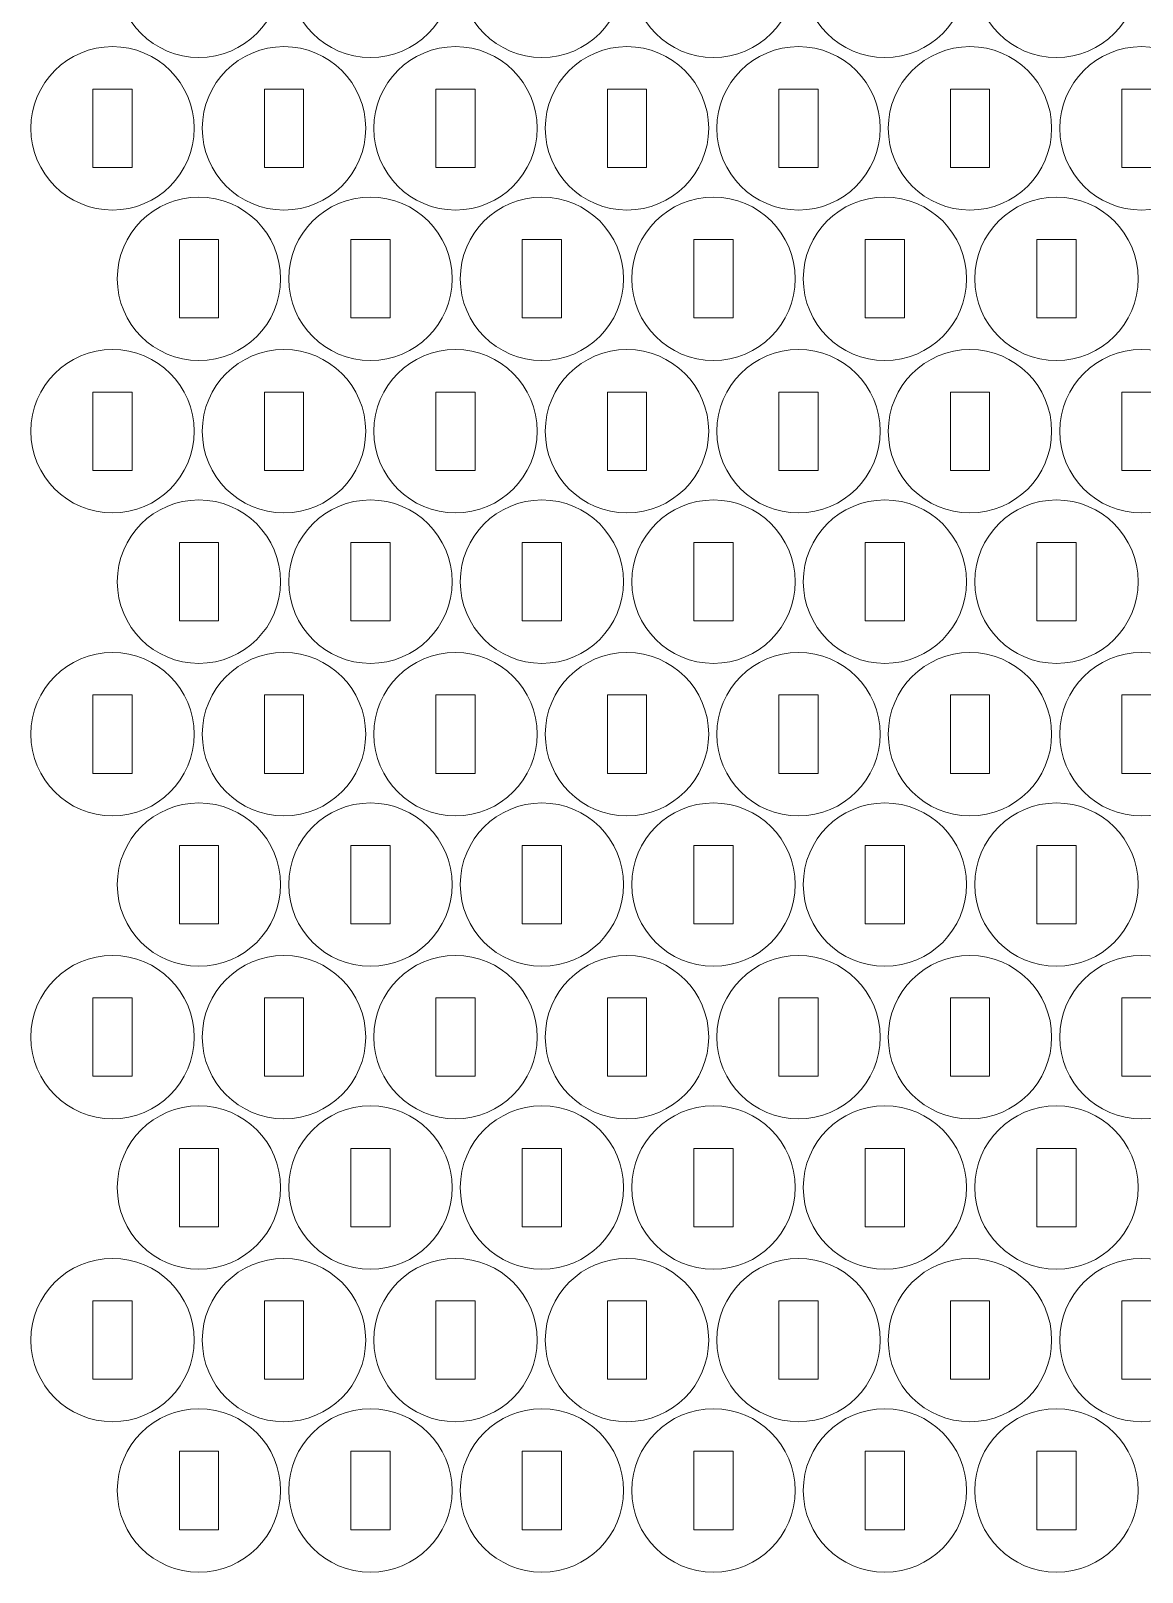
# Model space of a CAD drawing. Header units: millimetres. Extents: x -587 to 587, y -183 to 183.
# Drawn here: x 147.5 to 232.6, y -50.1 to 67.8 of the extents above; entities that cross this region are included whole.
import ezdxf

# ---------------------------------------------------------------- set-up
doc = ezdxf.new("R2010")
doc.units = ezdxf.units.MM
doc.header["$MEASUREMENT"] = 0
doc.layers.add('Camada 1', color=7, linetype='Continuous')

msp = doc.modelspace()

# ---------------------------------------------------------------- linework, layer by layer
at = {"layer": 'Camada 1', "lineweight": 20}
for points in [[(160.4069, 78.2852), (163.8587, 78.2852), (166.6569, 75.487), (166.6569, 72.0352), (166.6569, 72.0352), (166.6569, 68.5834), (163.8587, 65.7852), (160.4069, 65.7852), (160.4069, 65.7852), (156.9551, 65.7852), (154.1569, 68.5834), (154.1569, 72.0352), (154.1569, 72.0352), (154.1569, 75.487), (156.9551, 78.2852), (160.4069, 78.2852)], [(173.5302, 78.2852), (176.982, 78.2852), (179.7802, 75.487), (179.7802, 72.0352), (179.7802, 72.0352), (179.7802, 68.5834), (176.982, 65.7852), (173.5302, 65.7852), (173.5302, 65.7852), (170.0784, 65.7852), (167.2802, 68.5834), (167.2802, 72.0352), (167.2802, 72.0352), (167.2802, 75.487), (170.0784, 78.2852), (173.5302, 78.2852)], [(186.6535, 78.2852), (190.1053, 78.2852), (192.9035, 75.487), (192.9035, 72.0352), (192.9035, 72.0352), (192.9035, 68.5834), (190.1053, 65.7852), (186.6535, 65.7852), (186.6535, 65.7852), (183.2017, 65.7852), (180.4035, 68.5834), (180.4035, 72.0352), (180.4035, 72.0352), (180.4035, 75.487), (183.2017, 78.2852), (186.6535, 78.2852)], [(199.7768, 78.2852), (203.2286, 78.2852), (206.0268, 75.487), (206.0268, 72.0352), (206.0268, 72.0352), (206.0268, 68.5834), (203.2286, 65.7852), (199.7768, 65.7852), (199.7768, 65.7852), (196.325, 65.7852), (193.5268, 68.5834), (193.5268, 72.0352), (193.5268, 72.0352), (193.5268, 75.487), (196.325, 78.2852), (199.7768, 78.2852)], [(212.9001, 78.2852), (216.3519, 78.2852), (219.1501, 75.487), (219.1501, 72.0352), (219.1501, 72.0352), (219.1501, 68.5834), (216.3519, 65.7852), (212.9001, 65.7852), (212.9001, 65.7852), (209.4483, 65.7852), (206.6501, 68.5834), (206.6501, 72.0352), (206.6501, 72.0352), (206.6501, 75.487), (209.4483, 78.2852), (212.9001, 78.2852)], [(226.0234, 78.2852), (229.4752, 78.2852), (232.2734, 75.487), (232.2734, 72.0352), (232.2734, 72.0352), (232.2734, 68.5834), (229.4752, 65.7852), (226.0234, 65.7852), (226.0234, 65.7852), (222.5716, 65.7852), (219.7734, 68.5834), (219.7734, 72.0352), (219.7734, 72.0352), (219.7734, 75.487), (222.5716, 78.2852), (226.0234, 78.2852)], [(153.7923, 66.6171), (157.2441, 66.6171), (160.0423, 63.8189), (160.0423, 60.3671), (160.0423, 60.3671), (160.0423, 56.9153), (157.2441, 54.1171), (153.7923, 54.1171), (153.7923, 54.1171), (150.3405, 54.1171), (147.5423, 56.9153), (147.5423, 60.3671), (147.5423, 60.3671), (147.5423, 63.8189), (150.3405, 66.6171), (153.7923, 66.6171)], [(166.9156, 66.6171), (170.3674, 66.6171), (173.1656, 63.8189), (173.1656, 60.3671), (173.1656, 60.3671), (173.1656, 56.9153), (170.3674, 54.1171), (166.9156, 54.1171), (166.9156, 54.1171), (163.4638, 54.1171), (160.6656, 56.9153), (160.6656, 60.3671), (160.6656, 60.3671), (160.6656, 63.8189), (163.4638, 66.6171), (166.9156, 66.6171)], [(180.0389, 66.6171), (183.4907, 66.6171), (186.2889, 63.8189), (186.2889, 60.3671), (186.2889, 60.3671), (186.2889, 56.9153), (183.4907, 54.1171), (180.0389, 54.1171), (180.0389, 54.1171), (176.5871, 54.1171), (173.7889, 56.9153), (173.7889, 60.3671), (173.7889, 60.3671), (173.7889, 63.8189), (176.5871, 66.6171), (180.0389, 66.6171)], [(193.1622, 66.6171), (196.614, 66.6171), (199.4122, 63.8189), (199.4122, 60.3671), (199.4122, 60.3671), (199.4122, 56.9153), (196.614, 54.1171), (193.1622, 54.1171), (193.1622, 54.1171), (189.7104, 54.1171), (186.9122, 56.9153), (186.9122, 60.3671), (186.9122, 60.3671), (186.9122, 63.8189), (189.7104, 66.6171), (193.1622, 66.6171)], [(206.2855, 66.6171), (209.7373, 66.6171), (212.5355, 63.8189), (212.5355, 60.3671), (212.5355, 60.3671), (212.5355, 56.9153), (209.7373, 54.1171), (206.2855, 54.1171), (206.2855, 54.1171), (202.8337, 54.1171), (200.0355, 56.9153), (200.0355, 60.3671), (200.0355, 60.3671), (200.0355, 63.8189), (202.8337, 66.6171), (206.2855, 66.6171)], [(219.4088, 66.6171), (222.8606, 66.6171), (225.6588, 63.8189), (225.6588, 60.3671), (225.6588, 60.3671), (225.6588, 56.9153), (222.8606, 54.1171), (219.4088, 54.1171), (219.4088, 54.1171), (215.957, 54.1171), (213.1588, 56.9153), (213.1588, 60.3671), (213.1588, 60.3671), (213.1588, 63.8189), (215.957, 66.6171), (219.4088, 66.6171)], [(232.5321, 66.6171), (235.9839, 66.6171), (238.7821, 63.8189), (238.7821, 60.3671), (238.7821, 60.3671), (238.7821, 56.9153), (235.9839, 54.1171), (232.5321, 54.1171), (232.5321, 54.1171), (229.0803, 54.1171), (226.2821, 56.9153), (226.2821, 60.3671), (226.2821, 60.3671), (226.2821, 63.8189), (229.0803, 66.6171), (232.5321, 66.6171)], [(152.2923, 63.3671), (152.2923, 63.3671), (155.2923, 63.3671), (155.2923, 63.3671), (155.2923, 63.3671), (155.2923, 63.3671), (155.2923, 57.3671), (155.2923, 57.3671), (155.2923, 57.3671), (155.2923, 57.3671), (152.2923, 57.3671), (152.2923, 57.3671), (152.2923, 57.3671), (152.2923, 57.3671), (152.2923, 63.3671), (152.2923, 63.3671)], [(165.4156, 63.3671), (165.4156, 63.3671), (168.4156, 63.3671), (168.4156, 63.3671), (168.4156, 63.3671), (168.4156, 63.3671), (168.4156, 57.3671), (168.4156, 57.3671), (168.4156, 57.3671), (168.4156, 57.3671), (165.4156, 57.3671), (165.4156, 57.3671), (165.4156, 57.3671), (165.4156, 57.3671), (165.4156, 63.3671), (165.4156, 63.3671)], [(178.5389, 63.3671), (178.5389, 63.3671), (181.5389, 63.3671), (181.5389, 63.3671), (181.5389, 63.3671), (181.5389, 63.3671), (181.5389, 57.3671), (181.5389, 57.3671), (181.5389, 57.3671), (181.5389, 57.3671), (178.5389, 57.3671), (178.5389, 57.3671), (178.5389, 57.3671), (178.5389, 57.3671), (178.5389, 63.3671), (178.5389, 63.3671)], [(191.6622, 63.3671), (191.6622, 63.3671), (194.6622, 63.3671), (194.6622, 63.3671), (194.6622, 63.3671), (194.6622, 63.3671), (194.6622, 57.3671), (194.6622, 57.3671), (194.6622, 57.3671), (194.6622, 57.3671), (191.6622, 57.3671), (191.6622, 57.3671), (191.6622, 57.3671), (191.6622, 57.3671), (191.6622, 63.3671), (191.6622, 63.3671)], [(204.7855, 63.3671), (204.7855, 63.3671), (207.7855, 63.3671), (207.7855, 63.3671), (207.7855, 63.3671), (207.7855, 63.3671), (207.7855, 57.3671), (207.7855, 57.3671), (207.7855, 57.3671), (207.7855, 57.3671), (204.7855, 57.3671), (204.7855, 57.3671), (204.7855, 57.3671), (204.7855, 57.3671), (204.7855, 63.3671), (204.7855, 63.3671)], [(217.9088, 63.3671), (217.9088, 63.3671), (220.9088, 63.3671), (220.9088, 63.3671), (220.9088, 63.3671), (220.9088, 63.3671), (220.9088, 57.3671), (220.9088, 57.3671), (220.9088, 57.3671), (220.9088, 57.3671), (217.9088, 57.3671), (217.9088, 57.3671), (217.9088, 57.3671), (217.9088, 57.3671), (217.9088, 63.3671), (217.9088, 63.3671)], [(231.0321, 63.3671), (231.0321, 63.3671), (234.0321, 63.3671), (234.0321, 63.3671), (234.0321, 63.3671), (234.0321, 63.3671), (234.0321, 57.3671), (234.0321, 57.3671), (234.0321, 57.3671), (234.0321, 57.3671), (231.0321, 57.3671), (231.0321, 57.3671), (231.0321, 57.3671), (231.0321, 57.3671), (231.0321, 63.3671), (231.0321, 63.3671)], [(160.4069, 55.1076), (163.8587, 55.1076), (166.6569, 52.3094), (166.6569, 48.8576), (166.6569, 48.8576), (166.6569, 45.4058), (163.8587, 42.6076), (160.4069, 42.6076), (160.4069, 42.6076), (156.9551, 42.6076), (154.1569, 45.4058), (154.1569, 48.8576), (154.1569, 48.8576), (154.1569, 52.3094), (156.9551, 55.1076), (160.4069, 55.1076)], [(173.5302, 55.1076), (176.982, 55.1076), (179.7802, 52.3094), (179.7802, 48.8576), (179.7802, 48.8576), (179.7802, 45.4058), (176.982, 42.6076), (173.5302, 42.6076), (173.5302, 42.6076), (170.0784, 42.6076), (167.2802, 45.4058), (167.2802, 48.8576), (167.2802, 48.8576), (167.2802, 52.3094), (170.0784, 55.1076), (173.5302, 55.1076)], [(186.6535, 55.1076), (190.1053, 55.1076), (192.9035, 52.3094), (192.9035, 48.8576), (192.9035, 48.8576), (192.9035, 45.4058), (190.1053, 42.6076), (186.6535, 42.6076), (186.6535, 42.6076), (183.2017, 42.6076), (180.4035, 45.4058), (180.4035, 48.8576), (180.4035, 48.8576), (180.4035, 52.3094), (183.2017, 55.1076), (186.6535, 55.1076)], [(199.7768, 55.1076), (203.2286, 55.1076), (206.0268, 52.3094), (206.0268, 48.8576), (206.0268, 48.8576), (206.0268, 45.4058), (203.2286, 42.6076), (199.7768, 42.6076), (199.7768, 42.6076), (196.325, 42.6076), (193.5268, 45.4058), (193.5268, 48.8576), (193.5268, 48.8576), (193.5268, 52.3094), (196.325, 55.1076), (199.7768, 55.1076)], [(212.9001, 55.1076), (216.3519, 55.1076), (219.1501, 52.3094), (219.1501, 48.8576), (219.1501, 48.8576), (219.1501, 45.4058), (216.3519, 42.6076), (212.9001, 42.6076), (212.9001, 42.6076), (209.4483, 42.6076), (206.6501, 45.4058), (206.6501, 48.8576), (206.6501, 48.8576), (206.6501, 52.3094), (209.4483, 55.1076), (212.9001, 55.1076)], [(226.0234, 55.1076), (229.4752, 55.1076), (232.2734, 52.3094), (232.2734, 48.8576), (232.2734, 48.8576), (232.2734, 45.4058), (229.4752, 42.6076), (226.0234, 42.6076), (226.0234, 42.6076), (222.5716, 42.6076), (219.7734, 45.4058), (219.7734, 48.8576), (219.7734, 48.8576), (219.7734, 52.3094), (222.5716, 55.1076), (226.0234, 55.1076)], [(158.9069, 51.8576), (158.9069, 51.8576), (161.9069, 51.8576), (161.9069, 51.8576), (161.9069, 51.8576), (161.9069, 51.8576), (161.9069, 45.8576), (161.9069, 45.8576), (161.9069, 45.8576), (161.9069, 45.8576), (158.9069, 45.8576), (158.9069, 45.8576), (158.9069, 45.8576), (158.9069, 45.8576), (158.9069, 51.8576), (158.9069, 51.8576)], [(172.0302, 51.8576), (172.0302, 51.8576), (175.0302, 51.8576), (175.0302, 51.8576), (175.0302, 51.8576), (175.0302, 51.8576), (175.0302, 45.8576), (175.0302, 45.8576), (175.0302, 45.8576), (175.0302, 45.8576), (172.0302, 45.8576), (172.0302, 45.8576), (172.0302, 45.8576), (172.0302, 45.8576), (172.0302, 51.8576), (172.0302, 51.8576)], [(185.1535, 51.8576), (185.1535, 51.8576), (188.1535, 51.8576), (188.1535, 51.8576), (188.1535, 51.8576), (188.1535, 51.8576), (188.1535, 45.8576), (188.1535, 45.8576), (188.1535, 45.8576), (188.1535, 45.8576), (185.1535, 45.8576), (185.1535, 45.8576), (185.1535, 45.8576), (185.1535, 45.8576), (185.1535, 51.8576), (185.1535, 51.8576)], [(198.2768, 51.8576), (198.2768, 51.8576), (201.2768, 51.8576), (201.2768, 51.8576), (201.2768, 51.8576), (201.2768, 51.8576), (201.2768, 45.8576), (201.2768, 45.8576), (201.2768, 45.8576), (201.2768, 45.8576), (198.2768, 45.8576), (198.2768, 45.8576), (198.2768, 45.8576), (198.2768, 45.8576), (198.2768, 51.8576), (198.2768, 51.8576)], [(211.4001, 51.8576), (211.4001, 51.8576), (214.4001, 51.8576), (214.4001, 51.8576), (214.4001, 51.8576), (214.4001, 51.8576), (214.4001, 45.8576), (214.4001, 45.8576), (214.4001, 45.8576), (214.4001, 45.8576), (211.4001, 45.8576), (211.4001, 45.8576), (211.4001, 45.8576), (211.4001, 45.8576), (211.4001, 51.8576), (211.4001, 51.8576)], [(224.5234, 51.8576), (224.5234, 51.8576), (227.5234, 51.8576), (227.5234, 51.8576), (227.5234, 51.8576), (227.5234, 51.8576), (227.5234, 45.8576), (227.5234, 45.8576), (227.5234, 45.8576), (227.5234, 45.8576), (224.5234, 45.8576), (224.5234, 45.8576), (224.5234, 45.8576), (224.5234, 45.8576), (224.5234, 51.8576), (224.5234, 51.8576)], [(153.7923, 43.4395), (157.2441, 43.4395), (160.0423, 40.6413), (160.0423, 37.1895), (160.0423, 37.1895), (160.0423, 33.7377), (157.2441, 30.9395), (153.7923, 30.9395), (153.7923, 30.9395), (150.3405, 30.9395), (147.5423, 33.7377), (147.5423, 37.1895), (147.5423, 37.1895), (147.5423, 40.6413), (150.3405, 43.4395), (153.7923, 43.4395)], [(166.9156, 43.4395), (170.3674, 43.4395), (173.1656, 40.6413), (173.1656, 37.1895), (173.1656, 37.1895), (173.1656, 33.7377), (170.3674, 30.9395), (166.9156, 30.9395), (166.9156, 30.9395), (163.4638, 30.9395), (160.6656, 33.7377), (160.6656, 37.1895), (160.6656, 37.1895), (160.6656, 40.6413), (163.4638, 43.4395), (166.9156, 43.4395)], [(180.0389, 43.4395), (183.4907, 43.4395), (186.2889, 40.6413), (186.2889, 37.1895), (186.2889, 37.1895), (186.2889, 33.7377), (183.4907, 30.9395), (180.0389, 30.9395), (180.0389, 30.9395), (176.5871, 30.9395), (173.7889, 33.7377), (173.7889, 37.1895), (173.7889, 37.1895), (173.7889, 40.6413), (176.5871, 43.4395), (180.0389, 43.4395)], [(193.1622, 43.4395), (196.614, 43.4395), (199.4122, 40.6413), (199.4122, 37.1895), (199.4122, 37.1895), (199.4122, 33.7377), (196.614, 30.9395), (193.1622, 30.9395), (193.1622, 30.9395), (189.7104, 30.9395), (186.9122, 33.7377), (186.9122, 37.1895), (186.9122, 37.1895), (186.9122, 40.6413), (189.7104, 43.4395), (193.1622, 43.4395)], [(206.2855, 43.4395), (209.7373, 43.4395), (212.5355, 40.6413), (212.5355, 37.1895), (212.5355, 37.1895), (212.5355, 33.7377), (209.7373, 30.9395), (206.2855, 30.9395), (206.2855, 30.9395), (202.8337, 30.9395), (200.0355, 33.7377), (200.0355, 37.1895), (200.0355, 37.1895), (200.0355, 40.6413), (202.8337, 43.4395), (206.2855, 43.4395)], [(219.4088, 43.4395), (222.8606, 43.4395), (225.6588, 40.6413), (225.6588, 37.1895), (225.6588, 37.1895), (225.6588, 33.7377), (222.8606, 30.9395), (219.4088, 30.9395), (219.4088, 30.9395), (215.957, 30.9395), (213.1588, 33.7377), (213.1588, 37.1895), (213.1588, 37.1895), (213.1588, 40.6413), (215.957, 43.4395), (219.4088, 43.4395)], [(232.5321, 43.4395), (235.9839, 43.4395), (238.7821, 40.6413), (238.7821, 37.1895), (238.7821, 37.1895), (238.7821, 33.7377), (235.9839, 30.9395), (232.5321, 30.9395), (232.5321, 30.9395), (229.0803, 30.9395), (226.2821, 33.7377), (226.2821, 37.1895), (226.2821, 37.1895), (226.2821, 40.6413), (229.0803, 43.4395), (232.5321, 43.4395)], [(152.2923, 40.1895), (152.2923, 40.1895), (155.2923, 40.1895), (155.2923, 40.1895), (155.2923, 40.1895), (155.2923, 40.1895), (155.2923, 34.1895), (155.2923, 34.1895), (155.2923, 34.1895), (155.2923, 34.1895), (152.2923, 34.1895), (152.2923, 34.1895), (152.2923, 34.1895), (152.2923, 34.1895), (152.2923, 40.1895), (152.2923, 40.1895)], [(165.4156, 40.1895), (165.4156, 40.1895), (168.4156, 40.1895), (168.4156, 40.1895), (168.4156, 40.1895), (168.4156, 40.1895), (168.4156, 34.1895), (168.4156, 34.1895), (168.4156, 34.1895), (168.4156, 34.1895), (165.4156, 34.1895), (165.4156, 34.1895), (165.4156, 34.1895), (165.4156, 34.1895), (165.4156, 40.1895), (165.4156, 40.1895)], [(178.5389, 40.1895), (178.5389, 40.1895), (181.5389, 40.1895), (181.5389, 40.1895), (181.5389, 40.1895), (181.5389, 40.1895), (181.5389, 34.1895), (181.5389, 34.1895), (181.5389, 34.1895), (181.5389, 34.1895), (178.5389, 34.1895), (178.5389, 34.1895), (178.5389, 34.1895), (178.5389, 34.1895), (178.5389, 40.1895), (178.5389, 40.1895)], [(191.6622, 40.1895), (191.6622, 40.1895), (194.6622, 40.1895), (194.6622, 40.1895), (194.6622, 40.1895), (194.6622, 40.1895), (194.6622, 34.1895), (194.6622, 34.1895), (194.6622, 34.1895), (194.6622, 34.1895), (191.6622, 34.1895), (191.6622, 34.1895), (191.6622, 34.1895), (191.6622, 34.1895), (191.6622, 40.1895), (191.6622, 40.1895)], [(204.7855, 40.1895), (204.7855, 40.1895), (207.7855, 40.1895), (207.7855, 40.1895), (207.7855, 40.1895), (207.7855, 40.1895), (207.7855, 34.1895), (207.7855, 34.1895), (207.7855, 34.1895), (207.7855, 34.1895), (204.7855, 34.1895), (204.7855, 34.1895), (204.7855, 34.1895), (204.7855, 34.1895), (204.7855, 40.1895), (204.7855, 40.1895)], [(217.9088, 40.1895), (217.9088, 40.1895), (220.9088, 40.1895), (220.9088, 40.1895), (220.9088, 40.1895), (220.9088, 40.1895), (220.9088, 34.1895), (220.9088, 34.1895), (220.9088, 34.1895), (220.9088, 34.1895), (217.9088, 34.1895), (217.9088, 34.1895), (217.9088, 34.1895), (217.9088, 34.1895), (217.9088, 40.1895), (217.9088, 40.1895)], [(231.0321, 40.1895), (231.0321, 40.1895), (234.0321, 40.1895), (234.0321, 40.1895), (234.0321, 40.1895), (234.0321, 40.1895), (234.0321, 34.1895), (234.0321, 34.1895), (234.0321, 34.1895), (234.0321, 34.1895), (231.0321, 34.1895), (231.0321, 34.1895), (231.0321, 34.1895), (231.0321, 34.1895), (231.0321, 40.1895), (231.0321, 40.1895)], [(160.4069, 31.93), (163.8587, 31.93), (166.6569, 29.1318), (166.6569, 25.68), (166.6569, 25.68), (166.6569, 22.2282), (163.8587, 19.43), (160.4069, 19.43), (160.4069, 19.43), (156.9551, 19.43), (154.1569, 22.2282), (154.1569, 25.68), (154.1569, 25.68), (154.1569, 29.1318), (156.9551, 31.93), (160.4069, 31.93)], [(173.5302, 31.93), (176.982, 31.93), (179.7802, 29.1318), (179.7802, 25.68), (179.7802, 25.68), (179.7802, 22.2282), (176.982, 19.43), (173.5302, 19.43), (173.5302, 19.43), (170.0784, 19.43), (167.2802, 22.2282), (167.2802, 25.68), (167.2802, 25.68), (167.2802, 29.1318), (170.0784, 31.93), (173.5302, 31.93)], [(186.6535, 31.93), (190.1053, 31.93), (192.9035, 29.1318), (192.9035, 25.68), (192.9035, 25.68), (192.9035, 22.2282), (190.1053, 19.43), (186.6535, 19.43), (186.6535, 19.43), (183.2017, 19.43), (180.4035, 22.2282), (180.4035, 25.68), (180.4035, 25.68), (180.4035, 29.1318), (183.2017, 31.93), (186.6535, 31.93)], [(199.7768, 31.93), (203.2286, 31.93), (206.0268, 29.1318), (206.0268, 25.68), (206.0268, 25.68), (206.0268, 22.2282), (203.2286, 19.43), (199.7768, 19.43), (199.7768, 19.43), (196.325, 19.43), (193.5268, 22.2282), (193.5268, 25.68), (193.5268, 25.68), (193.5268, 29.1318), (196.325, 31.93), (199.7768, 31.93)], [(212.9001, 31.93), (216.3519, 31.93), (219.1501, 29.1318), (219.1501, 25.68), (219.1501, 25.68), (219.1501, 22.2282), (216.3519, 19.43), (212.9001, 19.43), (212.9001, 19.43), (209.4483, 19.43), (206.6501, 22.2282), (206.6501, 25.68), (206.6501, 25.68), (206.6501, 29.1318), (209.4483, 31.93), (212.9001, 31.93)], [(226.0234, 31.93), (229.4752, 31.93), (232.2734, 29.1318), (232.2734, 25.68), (232.2734, 25.68), (232.2734, 22.2282), (229.4752, 19.43), (226.0234, 19.43), (226.0234, 19.43), (222.5716, 19.43), (219.7734, 22.2282), (219.7734, 25.68), (219.7734, 25.68), (219.7734, 29.1318), (222.5716, 31.93), (226.0234, 31.93)], [(158.9069, 28.68), (158.9069, 28.68), (161.9069, 28.68), (161.9069, 28.68), (161.9069, 28.68), (161.9069, 28.68), (161.9069, 22.68), (161.9069, 22.68), (161.9069, 22.68), (161.9069, 22.68), (158.9069, 22.68), (158.9069, 22.68), (158.9069, 22.68), (158.9069, 22.68), (158.9069, 28.68), (158.9069, 28.68)], [(172.0302, 28.68), (172.0302, 28.68), (175.0302, 28.68), (175.0302, 28.68), (175.0302, 28.68), (175.0302, 28.68), (175.0302, 22.68), (175.0302, 22.68), (175.0302, 22.68), (175.0302, 22.68), (172.0302, 22.68), (172.0302, 22.68), (172.0302, 22.68), (172.0302, 22.68), (172.0302, 28.68), (172.0302, 28.68)], [(185.1535, 28.68), (185.1535, 28.68), (188.1535, 28.68), (188.1535, 28.68), (188.1535, 28.68), (188.1535, 28.68), (188.1535, 22.68), (188.1535, 22.68), (188.1535, 22.68), (188.1535, 22.68), (185.1535, 22.68), (185.1535, 22.68), (185.1535, 22.68), (185.1535, 22.68), (185.1535, 28.68), (185.1535, 28.68)], [(198.2768, 28.68), (198.2768, 28.68), (201.2768, 28.68), (201.2768, 28.68), (201.2768, 28.68), (201.2768, 28.68), (201.2768, 22.68), (201.2768, 22.68), (201.2768, 22.68), (201.2768, 22.68), (198.2768, 22.68), (198.2768, 22.68), (198.2768, 22.68), (198.2768, 22.68), (198.2768, 28.68), (198.2768, 28.68)], [(211.4001, 28.68), (211.4001, 28.68), (214.4001, 28.68), (214.4001, 28.68), (214.4001, 28.68), (214.4001, 28.68), (214.4001, 22.68), (214.4001, 22.68), (214.4001, 22.68), (214.4001, 22.68), (211.4001, 22.68), (211.4001, 22.68), (211.4001, 22.68), (211.4001, 22.68), (211.4001, 28.68), (211.4001, 28.68)], [(224.5234, 28.68), (224.5234, 28.68), (227.5234, 28.68), (227.5234, 28.68), (227.5234, 28.68), (227.5234, 28.68), (227.5234, 22.68), (227.5234, 22.68), (227.5234, 22.68), (227.5234, 22.68), (224.5234, 22.68), (224.5234, 22.68), (224.5234, 22.68), (224.5234, 22.68), (224.5234, 28.68), (224.5234, 28.68)], [(153.7923, 20.2619), (157.2441, 20.2619), (160.0423, 17.4637), (160.0423, 14.0119), (160.0423, 14.0119), (160.0423, 10.5601), (157.2441, 7.7619), (153.7923, 7.7619), (153.7923, 7.7619), (150.3405, 7.7619), (147.5423, 10.5601), (147.5423, 14.0119), (147.5423, 14.0119), (147.5423, 17.4637), (150.3405, 20.2619), (153.7923, 20.2619)], [(166.9156, 20.2619), (170.3674, 20.2619), (173.1656, 17.4637), (173.1656, 14.0119), (173.1656, 14.0119), (173.1656, 10.5601), (170.3674, 7.7619), (166.9156, 7.7619), (166.9156, 7.7619), (163.4638, 7.7619), (160.6656, 10.5601), (160.6656, 14.0119), (160.6656, 14.0119), (160.6656, 17.4637), (163.4638, 20.2619), (166.9156, 20.2619)], [(180.0389, 20.2619), (183.4907, 20.2619), (186.2889, 17.4637), (186.2889, 14.0119), (186.2889, 14.0119), (186.2889, 10.5601), (183.4907, 7.7619), (180.0389, 7.7619), (180.0389, 7.7619), (176.5871, 7.7619), (173.7889, 10.5601), (173.7889, 14.0119), (173.7889, 14.0119), (173.7889, 17.4637), (176.5871, 20.2619), (180.0389, 20.2619)], [(193.1622, 20.2619), (196.614, 20.2619), (199.4122, 17.4637), (199.4122, 14.0119), (199.4122, 14.0119), (199.4122, 10.5601), (196.614, 7.7619), (193.1622, 7.7619), (193.1622, 7.7619), (189.7104, 7.7619), (186.9122, 10.5601), (186.9122, 14.0119), (186.9122, 14.0119), (186.9122, 17.4637), (189.7104, 20.2619), (193.1622, 20.2619)], [(206.2855, 20.2619), (209.7373, 20.2619), (212.5355, 17.4637), (212.5355, 14.0119), (212.5355, 14.0119), (212.5355, 10.5601), (209.7373, 7.7619), (206.2855, 7.7619), (206.2855, 7.7619), (202.8337, 7.7619), (200.0355, 10.5601), (200.0355, 14.0119), (200.0355, 14.0119), (200.0355, 17.4637), (202.8337, 20.2619), (206.2855, 20.2619)], [(219.4088, 20.2619), (222.8606, 20.2619), (225.6588, 17.4637), (225.6588, 14.0119), (225.6588, 14.0119), (225.6588, 10.5601), (222.8606, 7.7619), (219.4088, 7.7619), (219.4088, 7.7619), (215.957, 7.7619), (213.1588, 10.5601), (213.1588, 14.0119), (213.1588, 14.0119), (213.1588, 17.4637), (215.957, 20.2619), (219.4088, 20.2619)], [(232.5321, 20.2619), (235.9839, 20.2619), (238.7821, 17.4637), (238.7821, 14.0119), (238.7821, 14.0119), (238.7821, 10.5601), (235.9839, 7.7619), (232.5321, 7.7619), (232.5321, 7.7619), (229.0803, 7.7619), (226.2821, 10.5601), (226.2821, 14.0119), (226.2821, 14.0119), (226.2821, 17.4637), (229.0803, 20.2619), (232.5321, 20.2619)], [(152.2923, 17.0119), (152.2923, 17.0119), (155.2923, 17.0119), (155.2923, 17.0119), (155.2923, 17.0119), (155.2923, 17.0119), (155.2923, 11.0119), (155.2923, 11.0119), (155.2923, 11.0119), (155.2923, 11.0119), (152.2923, 11.0119), (152.2923, 11.0119), (152.2923, 11.0119), (152.2923, 11.0119), (152.2923, 17.0119), (152.2923, 17.0119)], [(165.4156, 17.0119), (165.4156, 17.0119), (168.4156, 17.0119), (168.4156, 17.0119), (168.4156, 17.0119), (168.4156, 17.0119), (168.4156, 11.0119), (168.4156, 11.0119), (168.4156, 11.0119), (168.4156, 11.0119), (165.4156, 11.0119), (165.4156, 11.0119), (165.4156, 11.0119), (165.4156, 11.0119), (165.4156, 17.0119), (165.4156, 17.0119)], [(178.5389, 17.0119), (178.5389, 17.0119), (181.5389, 17.0119), (181.5389, 17.0119), (181.5389, 17.0119), (181.5389, 17.0119), (181.5389, 11.0119), (181.5389, 11.0119), (181.5389, 11.0119), (181.5389, 11.0119), (178.5389, 11.0119), (178.5389, 11.0119), (178.5389, 11.0119), (178.5389, 11.0119), (178.5389, 17.0119), (178.5389, 17.0119)], [(191.6622, 17.0119), (191.6622, 17.0119), (194.6622, 17.0119), (194.6622, 17.0119), (194.6622, 17.0119), (194.6622, 17.0119), (194.6622, 11.0119), (194.6622, 11.0119), (194.6622, 11.0119), (194.6622, 11.0119), (191.6622, 11.0119), (191.6622, 11.0119), (191.6622, 11.0119), (191.6622, 11.0119), (191.6622, 17.0119), (191.6622, 17.0119)], [(204.7855, 17.0119), (204.7855, 17.0119), (207.7855, 17.0119), (207.7855, 17.0119), (207.7855, 17.0119), (207.7855, 17.0119), (207.7855, 11.0119), (207.7855, 11.0119), (207.7855, 11.0119), (207.7855, 11.0119), (204.7855, 11.0119), (204.7855, 11.0119), (204.7855, 11.0119), (204.7855, 11.0119), (204.7855, 17.0119), (204.7855, 17.0119)], [(217.9088, 17.0119), (217.9088, 17.0119), (220.9088, 17.0119), (220.9088, 17.0119), (220.9088, 17.0119), (220.9088, 17.0119), (220.9088, 11.0119), (220.9088, 11.0119), (220.9088, 11.0119), (220.9088, 11.0119), (217.9088, 11.0119), (217.9088, 11.0119), (217.9088, 11.0119), (217.9088, 11.0119), (217.9088, 17.0119), (217.9088, 17.0119)], [(231.0321, 17.0119), (231.0321, 17.0119), (234.0321, 17.0119), (234.0321, 17.0119), (234.0321, 17.0119), (234.0321, 17.0119), (234.0321, 11.0119), (234.0321, 11.0119), (234.0321, 11.0119), (234.0321, 11.0119), (231.0321, 11.0119), (231.0321, 11.0119), (231.0321, 11.0119), (231.0321, 11.0119), (231.0321, 17.0119), (231.0321, 17.0119)], [(160.4069, 8.7524), (163.8587, 8.7524), (166.6569, 5.9542), (166.6569, 2.5024), (166.6569, 2.5024), (166.6569, -0.9494), (163.8587, -3.7476), (160.4069, -3.7476), (160.4069, -3.7476), (156.9551, -3.7476), (154.1569, -0.9494), (154.1569, 2.5024), (154.1569, 2.5024), (154.1569, 5.9542), (156.9551, 8.7524), (160.4069, 8.7524)], [(173.5302, 8.7524), (176.982, 8.7524), (179.7802, 5.9542), (179.7802, 2.5024), (179.7802, 2.5024), (179.7802, -0.9494), (176.982, -3.7476), (173.5302, -3.7476), (173.5302, -3.7476), (170.0784, -3.7476), (167.2802, -0.9494), (167.2802, 2.5024), (167.2802, 2.5024), (167.2802, 5.9542), (170.0784, 8.7524), (173.5302, 8.7524)], [(186.6535, 8.7524), (190.1053, 8.7524), (192.9035, 5.9542), (192.9035, 2.5024), (192.9035, 2.5024), (192.9035, -0.9494), (190.1053, -3.7476), (186.6535, -3.7476), (186.6535, -3.7476), (183.2017, -3.7476), (180.4035, -0.9494), (180.4035, 2.5024), (180.4035, 2.5024), (180.4035, 5.9542), (183.2017, 8.7524), (186.6535, 8.7524)], [(199.7768, 8.7524), (203.2286, 8.7524), (206.0268, 5.9542), (206.0268, 2.5024), (206.0268, 2.5024), (206.0268, -0.9494), (203.2286, -3.7476), (199.7768, -3.7476), (199.7768, -3.7476), (196.325, -3.7476), (193.5268, -0.9494), (193.5268, 2.5024), (193.5268, 2.5024), (193.5268, 5.9542), (196.325, 8.7524), (199.7768, 8.7524)], [(212.9001, 8.7524), (216.3519, 8.7524), (219.1501, 5.9542), (219.1501, 2.5024), (219.1501, 2.5024), (219.1501, -0.9494), (216.3519, -3.7476), (212.9001, -3.7476), (212.9001, -3.7476), (209.4483, -3.7476), (206.6501, -0.9494), (206.6501, 2.5024), (206.6501, 2.5024), (206.6501, 5.9542), (209.4483, 8.7524), (212.9001, 8.7524)], [(226.0234, 8.7524), (229.4752, 8.7524), (232.2734, 5.9542), (232.2734, 2.5024), (232.2734, 2.5024), (232.2734, -0.9494), (229.4752, -3.7476), (226.0234, -3.7476), (226.0234, -3.7476), (222.5716, -3.7476), (219.7734, -0.9494), (219.7734, 2.5024), (219.7734, 2.5024), (219.7734, 5.9542), (222.5716, 8.7524), (226.0234, 8.7524)], [(158.9069, 5.5024), (158.9069, 5.5024), (161.9069, 5.5024), (161.9069, 5.5024), (161.9069, 5.5024), (161.9069, 5.5024), (161.9069, -0.4976), (161.9069, -0.4976), (161.9069, -0.4976), (161.9069, -0.4976), (158.9069, -0.4976), (158.9069, -0.4976), (158.9069, -0.4976), (158.9069, -0.4976), (158.9069, 5.5024), (158.9069, 5.5024)], [(172.0302, 5.5024), (172.0302, 5.5024), (175.0302, 5.5024), (175.0302, 5.5024), (175.0302, 5.5024), (175.0302, 5.5024), (175.0302, -0.4976), (175.0302, -0.4976), (175.0302, -0.4976), (175.0302, -0.4976), (172.0302, -0.4976), (172.0302, -0.4976), (172.0302, -0.4976), (172.0302, -0.4976), (172.0302, 5.5024), (172.0302, 5.5024)], [(185.1535, 5.5024), (185.1535, 5.5024), (188.1535, 5.5024), (188.1535, 5.5024), (188.1535, 5.5024), (188.1535, 5.5024), (188.1535, -0.4976), (188.1535, -0.4976), (188.1535, -0.4976), (188.1535, -0.4976), (185.1535, -0.4976), (185.1535, -0.4976), (185.1535, -0.4976), (185.1535, -0.4976), (185.1535, 5.5024), (185.1535, 5.5024)], [(198.2768, 5.5024), (198.2768, 5.5024), (201.2768, 5.5024), (201.2768, 5.5024), (201.2768, 5.5024), (201.2768, 5.5024), (201.2768, -0.4976), (201.2768, -0.4976), (201.2768, -0.4976), (201.2768, -0.4976), (198.2768, -0.4976), (198.2768, -0.4976), (198.2768, -0.4976), (198.2768, -0.4976), (198.2768, 5.5024), (198.2768, 5.5024)], [(211.4001, 5.5024), (211.4001, 5.5024), (214.4001, 5.5024), (214.4001, 5.5024), (214.4001, 5.5024), (214.4001, 5.5024), (214.4001, -0.4976), (214.4001, -0.4976), (214.4001, -0.4976), (214.4001, -0.4976), (211.4001, -0.4976), (211.4001, -0.4976), (211.4001, -0.4976), (211.4001, -0.4976), (211.4001, 5.5024), (211.4001, 5.5024)], [(224.5234, 5.5024), (224.5234, 5.5024), (227.5234, 5.5024), (227.5234, 5.5024), (227.5234, 5.5024), (227.5234, 5.5024), (227.5234, -0.4976), (227.5234, -0.4976), (227.5234, -0.4976), (227.5234, -0.4976), (224.5234, -0.4976), (224.5234, -0.4976), (224.5234, -0.4976), (224.5234, -0.4976), (224.5234, 5.5024), (224.5234, 5.5024)], [(153.7923, -2.9157), (157.2441, -2.9157), (160.0423, -5.7139), (160.0423, -9.1657), (160.0423, -9.1657), (160.0423, -12.6175), (157.2441, -15.4157), (153.7923, -15.4157), (153.7923, -15.4157), (150.3405, -15.4157), (147.5423, -12.6175), (147.5423, -9.1657), (147.5423, -9.1657), (147.5423, -5.7139), (150.3405, -2.9157), (153.7923, -2.9157)], [(166.9156, -2.9157), (170.3674, -2.9157), (173.1656, -5.7139), (173.1656, -9.1657), (173.1656, -9.1657), (173.1656, -12.6175), (170.3674, -15.4157), (166.9156, -15.4157), (166.9156, -15.4157), (163.4638, -15.4157), (160.6656, -12.6175), (160.6656, -9.1657), (160.6656, -9.1657), (160.6656, -5.7139), (163.4638, -2.9157), (166.9156, -2.9157)], [(180.0389, -2.9157), (183.4907, -2.9157), (186.2889, -5.7139), (186.2889, -9.1657), (186.2889, -9.1657), (186.2889, -12.6175), (183.4907, -15.4157), (180.0389, -15.4157), (180.0389, -15.4157), (176.5871, -15.4157), (173.7889, -12.6175), (173.7889, -9.1657), (173.7889, -9.1657), (173.7889, -5.7139), (176.5871, -2.9157), (180.0389, -2.9157)], [(193.1622, -2.9157), (196.614, -2.9157), (199.4122, -5.7139), (199.4122, -9.1657), (199.4122, -9.1657), (199.4122, -12.6175), (196.614, -15.4157), (193.1622, -15.4157), (193.1622, -15.4157), (189.7104, -15.4157), (186.9122, -12.6175), (186.9122, -9.1657), (186.9122, -9.1657), (186.9122, -5.7139), (189.7104, -2.9157), (193.1622, -2.9157)], [(206.2855, -2.9157), (209.7373, -2.9157), (212.5355, -5.7139), (212.5355, -9.1657), (212.5355, -9.1657), (212.5355, -12.6175), (209.7373, -15.4157), (206.2855, -15.4157), (206.2855, -15.4157), (202.8337, -15.4157), (200.0355, -12.6175), (200.0355, -9.1657), (200.0355, -9.1657), (200.0355, -5.7139), (202.8337, -2.9157), (206.2855, -2.9157)], [(219.4088, -2.9157), (222.8606, -2.9157), (225.6588, -5.7139), (225.6588, -9.1657), (225.6588, -9.1657), (225.6588, -12.6175), (222.8606, -15.4157), (219.4088, -15.4157), (219.4088, -15.4157), (215.957, -15.4157), (213.1588, -12.6175), (213.1588, -9.1657), (213.1588, -9.1657), (213.1588, -5.7139), (215.957, -2.9157), (219.4088, -2.9157)], [(232.5321, -2.9157), (235.9839, -2.9157), (238.7821, -5.7139), (238.7821, -9.1657), (238.7821, -9.1657), (238.7821, -12.6175), (235.9839, -15.4157), (232.5321, -15.4157), (232.5321, -15.4157), (229.0803, -15.4157), (226.2821, -12.6175), (226.2821, -9.1657), (226.2821, -9.1657), (226.2821, -5.7139), (229.0803, -2.9157), (232.5321, -2.9157)], [(152.2923, -6.1657), (152.2923, -6.1657), (155.2923, -6.1657), (155.2923, -6.1657), (155.2923, -6.1657), (155.2923, -6.1657), (155.2923, -12.1657), (155.2923, -12.1657), (155.2923, -12.1657), (155.2923, -12.1657), (152.2923, -12.1657), (152.2923, -12.1657), (152.2923, -12.1657), (152.2923, -12.1657), (152.2923, -6.1657), (152.2923, -6.1657)], [(165.4156, -6.1657), (165.4156, -6.1657), (168.4156, -6.1657), (168.4156, -6.1657), (168.4156, -6.1657), (168.4156, -6.1657), (168.4156, -12.1657), (168.4156, -12.1657), (168.4156, -12.1657), (168.4156, -12.1657), (165.4156, -12.1657), (165.4156, -12.1657), (165.4156, -12.1657), (165.4156, -12.1657), (165.4156, -6.1657), (165.4156, -6.1657)], [(178.5389, -6.1657), (178.5389, -6.1657), (181.5389, -6.1657), (181.5389, -6.1657), (181.5389, -6.1657), (181.5389, -6.1657), (181.5389, -12.1657), (181.5389, -12.1657), (181.5389, -12.1657), (181.5389, -12.1657), (178.5389, -12.1657), (178.5389, -12.1657), (178.5389, -12.1657), (178.5389, -12.1657), (178.5389, -6.1657), (178.5389, -6.1657)], [(191.6622, -6.1657), (191.6622, -6.1657), (194.6622, -6.1657), (194.6622, -6.1657), (194.6622, -6.1657), (194.6622, -6.1657), (194.6622, -12.1657), (194.6622, -12.1657), (194.6622, -12.1657), (194.6622, -12.1657), (191.6622, -12.1657), (191.6622, -12.1657), (191.6622, -12.1657), (191.6622, -12.1657), (191.6622, -6.1657), (191.6622, -6.1657)], [(204.7855, -6.1657), (204.7855, -6.1657), (207.7855, -6.1657), (207.7855, -6.1657), (207.7855, -6.1657), (207.7855, -6.1657), (207.7855, -12.1657), (207.7855, -12.1657), (207.7855, -12.1657), (207.7855, -12.1657), (204.7855, -12.1657), (204.7855, -12.1657), (204.7855, -12.1657), (204.7855, -12.1657), (204.7855, -6.1657), (204.7855, -6.1657)], [(217.9088, -6.1657), (217.9088, -6.1657), (220.9088, -6.1657), (220.9088, -6.1657), (220.9088, -6.1657), (220.9088, -6.1657), (220.9088, -12.1657), (220.9088, -12.1657), (220.9088, -12.1657), (220.9088, -12.1657), (217.9088, -12.1657), (217.9088, -12.1657), (217.9088, -12.1657), (217.9088, -12.1657), (217.9088, -6.1657), (217.9088, -6.1657)], [(231.0321, -6.1657), (231.0321, -6.1657), (234.0321, -6.1657), (234.0321, -6.1657), (234.0321, -6.1657), (234.0321, -6.1657), (234.0321, -12.1657), (234.0321, -12.1657), (234.0321, -12.1657), (234.0321, -12.1657), (231.0321, -12.1657), (231.0321, -12.1657), (231.0321, -12.1657), (231.0321, -12.1657), (231.0321, -6.1657), (231.0321, -6.1657)], [(160.4069, -14.4252), (163.8587, -14.4252), (166.6569, -17.2234), (166.6569, -20.6752), (166.6569, -20.6752), (166.6569, -24.127), (163.8587, -26.9252), (160.4069, -26.9252), (160.4069, -26.9252), (156.9551, -26.9252), (154.1569, -24.127), (154.1569, -20.6752), (154.1569, -20.6752), (154.1569, -17.2234), (156.9551, -14.4252), (160.4069, -14.4252)], [(173.5302, -14.4252), (176.982, -14.4252), (179.7802, -17.2234), (179.7802, -20.6752), (179.7802, -20.6752), (179.7802, -24.127), (176.982, -26.9252), (173.5302, -26.9252), (173.5302, -26.9252), (170.0784, -26.9252), (167.2802, -24.127), (167.2802, -20.6752), (167.2802, -20.6752), (167.2802, -17.2234), (170.0784, -14.4252), (173.5302, -14.4252)], [(186.6535, -14.4252), (190.1053, -14.4252), (192.9035, -17.2234), (192.9035, -20.6752), (192.9035, -20.6752), (192.9035, -24.127), (190.1053, -26.9252), (186.6535, -26.9252), (186.6535, -26.9252), (183.2017, -26.9252), (180.4035, -24.127), (180.4035, -20.6752), (180.4035, -20.6752), (180.4035, -17.2234), (183.2017, -14.4252), (186.6535, -14.4252)], [(199.7768, -14.4252), (203.2286, -14.4252), (206.0268, -17.2234), (206.0268, -20.6752), (206.0268, -20.6752), (206.0268, -24.127), (203.2286, -26.9252), (199.7768, -26.9252), (199.7768, -26.9252), (196.325, -26.9252), (193.5268, -24.127), (193.5268, -20.6752), (193.5268, -20.6752), (193.5268, -17.2234), (196.325, -14.4252), (199.7768, -14.4252)], [(212.9001, -14.4252), (216.3519, -14.4252), (219.1501, -17.2234), (219.1501, -20.6752), (219.1501, -20.6752), (219.1501, -24.127), (216.3519, -26.9252), (212.9001, -26.9252), (212.9001, -26.9252), (209.4483, -26.9252), (206.6501, -24.127), (206.6501, -20.6752), (206.6501, -20.6752), (206.6501, -17.2234), (209.4483, -14.4252), (212.9001, -14.4252)], [(226.0234, -14.4252), (229.4752, -14.4252), (232.2734, -17.2234), (232.2734, -20.6752), (232.2734, -20.6752), (232.2734, -24.127), (229.4752, -26.9252), (226.0234, -26.9252), (226.0234, -26.9252), (222.5716, -26.9252), (219.7734, -24.127), (219.7734, -20.6752), (219.7734, -20.6752), (219.7734, -17.2234), (222.5716, -14.4252), (226.0234, -14.4252)], [(158.9069, -17.6752), (158.9069, -17.6752), (161.9069, -17.6752), (161.9069, -17.6752), (161.9069, -17.6752), (161.9069, -17.6752), (161.9069, -23.6752), (161.9069, -23.6752), (161.9069, -23.6752), (161.9069, -23.6752), (158.9069, -23.6752), (158.9069, -23.6752), (158.9069, -23.6752), (158.9069, -23.6752), (158.9069, -17.6752), (158.9069, -17.6752)], [(172.0302, -17.6752), (172.0302, -17.6752), (175.0302, -17.6752), (175.0302, -17.6752), (175.0302, -17.6752), (175.0302, -17.6752), (175.0302, -23.6752), (175.0302, -23.6752), (175.0302, -23.6752), (175.0302, -23.6752), (172.0302, -23.6752), (172.0302, -23.6752), (172.0302, -23.6752), (172.0302, -23.6752), (172.0302, -17.6752), (172.0302, -17.6752)], [(185.1535, -17.6752), (185.1535, -17.6752), (188.1535, -17.6752), (188.1535, -17.6752), (188.1535, -17.6752), (188.1535, -17.6752), (188.1535, -23.6752), (188.1535, -23.6752), (188.1535, -23.6752), (188.1535, -23.6752), (185.1535, -23.6752), (185.1535, -23.6752), (185.1535, -23.6752), (185.1535, -23.6752), (185.1535, -17.6752), (185.1535, -17.6752)], [(198.2768, -17.6752), (198.2768, -17.6752), (201.2768, -17.6752), (201.2768, -17.6752), (201.2768, -17.6752), (201.2768, -17.6752), (201.2768, -23.6752), (201.2768, -23.6752), (201.2768, -23.6752), (201.2768, -23.6752), (198.2768, -23.6752), (198.2768, -23.6752), (198.2768, -23.6752), (198.2768, -23.6752), (198.2768, -17.6752), (198.2768, -17.6752)], [(211.4001, -17.6752), (211.4001, -17.6752), (214.4001, -17.6752), (214.4001, -17.6752), (214.4001, -17.6752), (214.4001, -17.6752), (214.4001, -23.6752), (214.4001, -23.6752), (214.4001, -23.6752), (214.4001, -23.6752), (211.4001, -23.6752), (211.4001, -23.6752), (211.4001, -23.6752), (211.4001, -23.6752), (211.4001, -17.6752), (211.4001, -17.6752)], [(224.5234, -17.6752), (224.5234, -17.6752), (227.5234, -17.6752), (227.5234, -17.6752), (227.5234, -17.6752), (227.5234, -17.6752), (227.5234, -23.6752), (227.5234, -23.6752), (227.5234, -23.6752), (227.5234, -23.6752), (224.5234, -23.6752), (224.5234, -23.6752), (224.5234, -23.6752), (224.5234, -23.6752), (224.5234, -17.6752), (224.5234, -17.6752)], [(153.7923, -26.0933), (157.2441, -26.0933), (160.0423, -28.8915), (160.0423, -32.3433), (160.0423, -32.3433), (160.0423, -35.7951), (157.2441, -38.5933), (153.7923, -38.5933), (153.7923, -38.5933), (150.3405, -38.5933), (147.5423, -35.7951), (147.5423, -32.3433), (147.5423, -32.3433), (147.5423, -28.8915), (150.3405, -26.0933), (153.7923, -26.0933)], [(166.9156, -26.0933), (170.3674, -26.0933), (173.1656, -28.8915), (173.1656, -32.3433), (173.1656, -32.3433), (173.1656, -35.7951), (170.3674, -38.5933), (166.9156, -38.5933), (166.9156, -38.5933), (163.4638, -38.5933), (160.6656, -35.7951), (160.6656, -32.3433), (160.6656, -32.3433), (160.6656, -28.8915), (163.4638, -26.0933), (166.9156, -26.0933)], [(180.0389, -26.0933), (183.4907, -26.0933), (186.2889, -28.8915), (186.2889, -32.3433), (186.2889, -32.3433), (186.2889, -35.7951), (183.4907, -38.5933), (180.0389, -38.5933), (180.0389, -38.5933), (176.5871, -38.5933), (173.7889, -35.7951), (173.7889, -32.3433), (173.7889, -32.3433), (173.7889, -28.8915), (176.5871, -26.0933), (180.0389, -26.0933)], [(193.1622, -26.0933), (196.614, -26.0933), (199.4122, -28.8915), (199.4122, -32.3433), (199.4122, -32.3433), (199.4122, -35.7951), (196.614, -38.5933), (193.1622, -38.5933), (193.1622, -38.5933), (189.7104, -38.5933), (186.9122, -35.7951), (186.9122, -32.3433), (186.9122, -32.3433), (186.9122, -28.8915), (189.7104, -26.0933), (193.1622, -26.0933)], [(206.2855, -26.0933), (209.7373, -26.0933), (212.5355, -28.8915), (212.5355, -32.3433), (212.5355, -32.3433), (212.5355, -35.7951), (209.7373, -38.5933), (206.2855, -38.5933), (206.2855, -38.5933), (202.8337, -38.5933), (200.0355, -35.7951), (200.0355, -32.3433), (200.0355, -32.3433), (200.0355, -28.8915), (202.8337, -26.0933), (206.2855, -26.0933)], [(219.4088, -26.0933), (222.8606, -26.0933), (225.6588, -28.8915), (225.6588, -32.3433), (225.6588, -32.3433), (225.6588, -35.7951), (222.8606, -38.5933), (219.4088, -38.5933), (219.4088, -38.5933), (215.957, -38.5933), (213.1588, -35.7951), (213.1588, -32.3433), (213.1588, -32.3433), (213.1588, -28.8915), (215.957, -26.0933), (219.4088, -26.0933)], [(232.5321, -26.0933), (235.9839, -26.0933), (238.7821, -28.8915), (238.7821, -32.3433), (238.7821, -32.3433), (238.7821, -35.7951), (235.9839, -38.5933), (232.5321, -38.5933), (232.5321, -38.5933), (229.0803, -38.5933), (226.2821, -35.7951), (226.2821, -32.3433), (226.2821, -32.3433), (226.2821, -28.8915), (229.0803, -26.0933), (232.5321, -26.0933)], [(152.2923, -29.3433), (152.2923, -29.3433), (155.2923, -29.3433), (155.2923, -29.3433), (155.2923, -29.3433), (155.2923, -29.3433), (155.2923, -35.3433), (155.2923, -35.3433), (155.2923, -35.3433), (155.2923, -35.3433), (152.2923, -35.3433), (152.2923, -35.3433), (152.2923, -35.3433), (152.2923, -35.3433), (152.2923, -29.3433), (152.2923, -29.3433)], [(165.4156, -29.3433), (165.4156, -29.3433), (168.4156, -29.3433), (168.4156, -29.3433), (168.4156, -29.3433), (168.4156, -29.3433), (168.4156, -35.3433), (168.4156, -35.3433), (168.4156, -35.3433), (168.4156, -35.3433), (165.4156, -35.3433), (165.4156, -35.3433), (165.4156, -35.3433), (165.4156, -35.3433), (165.4156, -29.3433), (165.4156, -29.3433)], [(178.5389, -29.3433), (178.5389, -29.3433), (181.5389, -29.3433), (181.5389, -29.3433), (181.5389, -29.3433), (181.5389, -29.3433), (181.5389, -35.3433), (181.5389, -35.3433), (181.5389, -35.3433), (181.5389, -35.3433), (178.5389, -35.3433), (178.5389, -35.3433), (178.5389, -35.3433), (178.5389, -35.3433), (178.5389, -29.3433), (178.5389, -29.3433)], [(191.6622, -29.3433), (191.6622, -29.3433), (194.6622, -29.3433), (194.6622, -29.3433), (194.6622, -29.3433), (194.6622, -29.3433), (194.6622, -35.3433), (194.6622, -35.3433), (194.6622, -35.3433), (194.6622, -35.3433), (191.6622, -35.3433), (191.6622, -35.3433), (191.6622, -35.3433), (191.6622, -35.3433), (191.6622, -29.3433), (191.6622, -29.3433)], [(204.7855, -29.3433), (204.7855, -29.3433), (207.7855, -29.3433), (207.7855, -29.3433), (207.7855, -29.3433), (207.7855, -29.3433), (207.7855, -35.3433), (207.7855, -35.3433), (207.7855, -35.3433), (207.7855, -35.3433), (204.7855, -35.3433), (204.7855, -35.3433), (204.7855, -35.3433), (204.7855, -35.3433), (204.7855, -29.3433), (204.7855, -29.3433)], [(217.9088, -29.3433), (217.9088, -29.3433), (220.9088, -29.3433), (220.9088, -29.3433), (220.9088, -29.3433), (220.9088, -29.3433), (220.9088, -35.3433), (220.9088, -35.3433), (220.9088, -35.3433), (220.9088, -35.3433), (217.9088, -35.3433), (217.9088, -35.3433), (217.9088, -35.3433), (217.9088, -35.3433), (217.9088, -29.3433), (217.9088, -29.3433)], [(231.0321, -29.3433), (231.0321, -29.3433), (234.0321, -29.3433), (234.0321, -29.3433), (234.0321, -29.3433), (234.0321, -29.3433), (234.0321, -35.3433), (234.0321, -35.3433), (234.0321, -35.3433), (234.0321, -35.3433), (231.0321, -35.3433), (231.0321, -35.3433), (231.0321, -35.3433), (231.0321, -35.3433), (231.0321, -29.3433), (231.0321, -29.3433)], [(160.4069, -37.6028), (163.8587, -37.6028), (166.6569, -40.401), (166.6569, -43.8528), (166.6569, -43.8528), (166.6569, -47.3046), (163.8587, -50.1028), (160.4069, -50.1028), (160.4069, -50.1028), (156.9551, -50.1028), (154.1569, -47.3046), (154.1569, -43.8528), (154.1569, -43.8528), (154.1569, -40.401), (156.9551, -37.6028), (160.4069, -37.6028)], [(173.5302, -37.6028), (176.982, -37.6028), (179.7802, -40.401), (179.7802, -43.8528), (179.7802, -43.8528), (179.7802, -47.3046), (176.982, -50.1028), (173.5302, -50.1028), (173.5302, -50.1028), (170.0784, -50.1028), (167.2802, -47.3046), (167.2802, -43.8528), (167.2802, -43.8528), (167.2802, -40.401), (170.0784, -37.6028), (173.5302, -37.6028)], [(186.6535, -37.6028), (190.1053, -37.6028), (192.9035, -40.401), (192.9035, -43.8528), (192.9035, -43.8528), (192.9035, -47.3046), (190.1053, -50.1028), (186.6535, -50.1028), (186.6535, -50.1028), (183.2017, -50.1028), (180.4035, -47.3046), (180.4035, -43.8528), (180.4035, -43.8528), (180.4035, -40.401), (183.2017, -37.6028), (186.6535, -37.6028)], [(199.7768, -37.6028), (203.2286, -37.6028), (206.0268, -40.401), (206.0268, -43.8528), (206.0268, -43.8528), (206.0268, -47.3046), (203.2286, -50.1028), (199.7768, -50.1028), (199.7768, -50.1028), (196.325, -50.1028), (193.5268, -47.3046), (193.5268, -43.8528), (193.5268, -43.8528), (193.5268, -40.401), (196.325, -37.6028), (199.7768, -37.6028)], [(212.9001, -37.6028), (216.3519, -37.6028), (219.1501, -40.401), (219.1501, -43.8528), (219.1501, -43.8528), (219.1501, -47.3046), (216.3519, -50.1028), (212.9001, -50.1028), (212.9001, -50.1028), (209.4483, -50.1028), (206.6501, -47.3046), (206.6501, -43.8528), (206.6501, -43.8528), (206.6501, -40.401), (209.4483, -37.6028), (212.9001, -37.6028)], [(226.0234, -37.6028), (229.4752, -37.6028), (232.2734, -40.401), (232.2734, -43.8528), (232.2734, -43.8528), (232.2734, -47.3046), (229.4752, -50.1028), (226.0234, -50.1028), (226.0234, -50.1028), (222.5716, -50.1028), (219.7734, -47.3046), (219.7734, -43.8528), (219.7734, -43.8528), (219.7734, -40.401), (222.5716, -37.6028), (226.0234, -37.6028)], [(158.9069, -40.8528), (158.9069, -40.8528), (161.9069, -40.8528), (161.9069, -40.8528), (161.9069, -40.8528), (161.9069, -40.8528), (161.9069, -46.8528), (161.9069, -46.8528), (161.9069, -46.8528), (161.9069, -46.8528), (158.9069, -46.8528), (158.9069, -46.8528), (158.9069, -46.8528), (158.9069, -46.8528), (158.9069, -40.8528), (158.9069, -40.8528)], [(172.0302, -40.8528), (172.0302, -40.8528), (175.0302, -40.8528), (175.0302, -40.8528), (175.0302, -40.8528), (175.0302, -40.8528), (175.0302, -46.8528), (175.0302, -46.8528), (175.0302, -46.8528), (175.0302, -46.8528), (172.0302, -46.8528), (172.0302, -46.8528), (172.0302, -46.8528), (172.0302, -46.8528), (172.0302, -40.8528), (172.0302, -40.8528)], [(185.1535, -40.8528), (185.1535, -40.8528), (188.1535, -40.8528), (188.1535, -40.8528), (188.1535, -40.8528), (188.1535, -40.8528), (188.1535, -46.8528), (188.1535, -46.8528), (188.1535, -46.8528), (188.1535, -46.8528), (185.1535, -46.8528), (185.1535, -46.8528), (185.1535, -46.8528), (185.1535, -46.8528), (185.1535, -40.8528), (185.1535, -40.8528)], [(198.2768, -40.8528), (198.2768, -40.8528), (201.2768, -40.8528), (201.2768, -40.8528), (201.2768, -40.8528), (201.2768, -40.8528), (201.2768, -46.8528), (201.2768, -46.8528), (201.2768, -46.8528), (201.2768, -46.8528), (198.2768, -46.8528), (198.2768, -46.8528), (198.2768, -46.8528), (198.2768, -46.8528), (198.2768, -40.8528), (198.2768, -40.8528)], [(211.4001, -40.8528), (211.4001, -40.8528), (214.4001, -40.8528), (214.4001, -40.8528), (214.4001, -40.8528), (214.4001, -40.8528), (214.4001, -46.8528), (214.4001, -46.8528), (214.4001, -46.8528), (214.4001, -46.8528), (211.4001, -46.8528), (211.4001, -46.8528), (211.4001, -46.8528), (211.4001, -46.8528), (211.4001, -40.8528), (211.4001, -40.8528)], [(224.5234, -40.8528), (224.5234, -40.8528), (227.5234, -40.8528), (227.5234, -40.8528), (227.5234, -40.8528), (227.5234, -40.8528), (227.5234, -46.8528), (227.5234, -46.8528), (227.5234, -46.8528), (227.5234, -46.8528), (224.5234, -46.8528), (224.5234, -46.8528), (224.5234, -46.8528), (224.5234, -46.8528), (224.5234, -40.8528), (224.5234, -40.8528)]]:
    msp.add_open_spline(points, degree=3, knots=[0, 0, 0, 0, 0.2, 0.2, 0.2, 0.2, 0.4, 0.4, 0.4, 0.4, 0.6, 0.6, 0.6, 0.6, 1, 1, 1, 1], dxfattribs=at)

doc.saveas('drawing.dxf')
